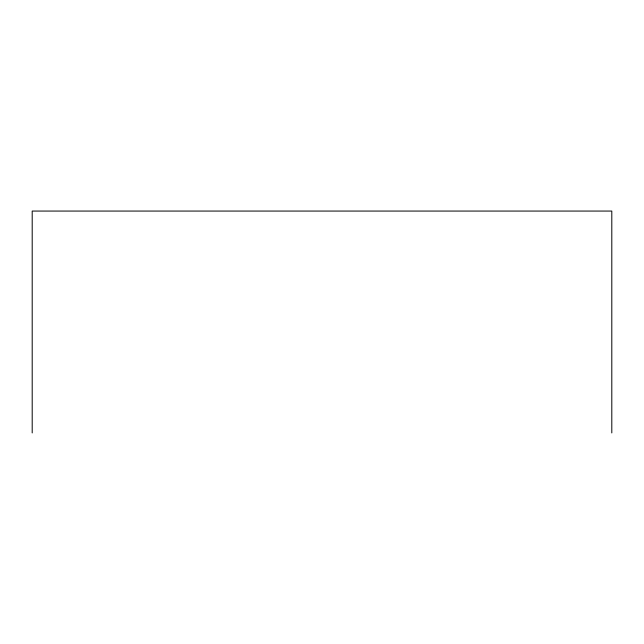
<?xml version="1.0" encoding="UTF-8"?>
<svg xmlns="http://www.w3.org/2000/svg" width="644" height="644" viewBox="0 0 644 644"><rect width="100%" height="100%" fill="white"/><g stroke="black" fill="none" stroke-linecap="round" stroke-linejoin="round"><path stroke-width="0.97" d="M611.8 432.937L611.8 211.063L32.2 211.063L32.2 432.937"/></g></svg>
